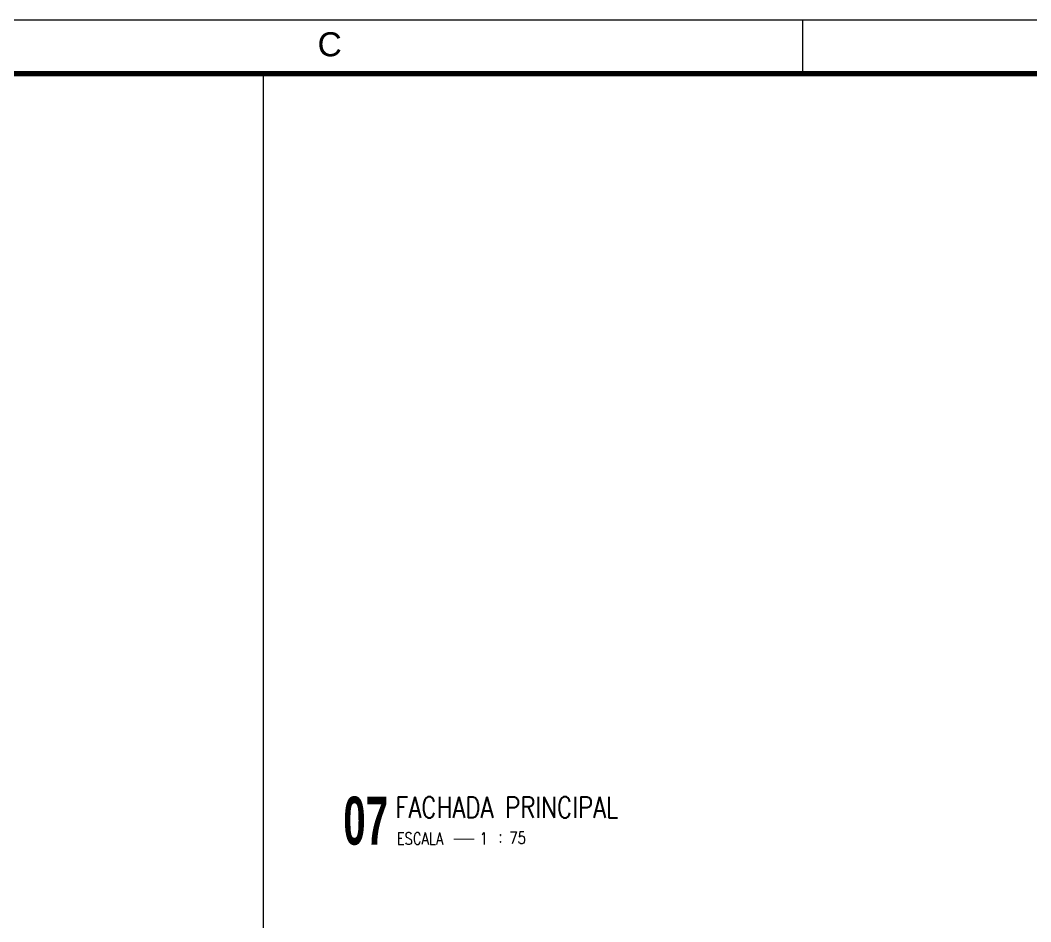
# Model space of a CAD drawing. Header units: millimetres. Extents: x 3212 to 6878, y 1640 to 3386.
# Drawn here: x 3311.69 to 3325.87, y 1672.11 to 1684.76 of the extents above; entities that cross this region are included whole.
import ezdxf
from ezdxf.enums import TextEntityAlignment as Align

# ---------------------------------------------------------------- set-up
doc = ezdxf.new("R2010")
doc.units = ezdxf.units.MM
doc.header["$LTSCALE"] = 0.8
for name, color, linetype in [('E-TXT-G', 3, 'Continuous'), ('E-TXT-Y', 2, 'Continuous'), ('P2', 1, 'Continuous')]:
    doc.layers.add(name, color=color, linetype=linetype)
doc.layers.add('E-TXT-W', color=7, linetype='Continuous', lineweight=20)
doc.styles.add('ARIAL', font='arial.ttf', dxfattribs={"height": 2})
doc.styles.add('REG140', font='romans.shx', dxfattribs={"width": 0.8, "height": 0.35})
doc.styles.add('REG80', font='romans.shx', dxfattribs={"width": 0.8, "height": 0.1})
doc.styles.add('SANSSERIF2', font='sanssb__.ttf', dxfattribs={"width": 0.8})

# ---------------------------------------------------------------- blocks, each defined once
blk = doc.blocks.new('PRANCHA')
at = {"color": 1}
blk.add_line((48.1, 58.4), (48.1, 59.4), dxfattribs=at)
blk.add_lwpolyline([(0, 0), (84.1, 0), (84.1, 59.4), (0, 59.4)], close=True, dxfattribs=at)
at = {"color": 4, "const_width": 0.1}
blk.add_lwpolyline([(2.5, 58.4), (83.1, 58.4), (83.1, 1), (2.5, 1)], close=True, dxfattribs=at)
at = {"color": 50, "linetype": 'Continuous', "style": 'ARIAL'}
blk.add_text('C', height=0.45, dxfattribs=at).set_placement((39.25, 58.95), align=Align.MIDDLE)
blk = doc.blocks.new('IND_DES')
at = {"layer": 'E-TXT-W'}
blk.add_line((0.0269, -0.2428), (0.1984, -0.2428), dxfattribs=at)
at = {"layer": 'E-TXT-G', "style": 'REG80', "width": 0.8}
for s, p in [('ESCALA', (-0.4463, -0.2864)), ('1', (0.2426, -0.2864)), (':', (0.3988, -0.2706))]:
    blk.add_text(s, height=0.1, dxfattribs=at).set_placement(p)
blk.add_attdef('ESCALA', (0.4897, -0.2812), '', height=0.1, dxfattribs=at)
at = {"layer": 'E-TXT-W', "style": 'SANSSERIF2', "width": 0.6}
blk.add_attdef('00', text='', height=0.4, dxfattribs=at).set_placement((-0.7083, -0.2881), align=Align.CENTER)
at = {"layer": 'E-TXT-Y', "style": 'REG140', "width": 0.8}
for tag, p in [('PROJETO', (-0.4563, 0.1829)), ('DESENHO', (-0.4582, -0.0658))]:
    blk.add_attdef(tag, p, '', height=0.175, dxfattribs=at)

msp = doc.modelspace()

# ---------------------------------------------------------------- linework, layer by layer
at = {"layer": 'P2'}
msp.add_line((3315.097, 1684.01), (3315.097, 1652.618), dxfattribs=at)

# ---------------------------------------------------------------- block references
at = {"xscale": 0.75, "yscale": 0.75, "zscale": 0.75}
msp.add_blockref('PRANCHA', (3286.595, 1640.21), dxfattribs=at)
ref = msp.add_blockref('IND_DES', (3317.727, 1673.677), dxfattribs=dict(xscale=1.687496000000465, yscale=1.687496000000465, zscale=1.687496000000465))
ref.add_attrib('00', '07', dxfattribs={"layer": 'E-TXT-W', "height": 0.675, "style": 'SANSSERIF2', "width": 0.6}).set_placement((3316.538, 1673.191), align=Align.CENTER)
ref.add_attrib('DESENHO', 'FACHADA PRINCIPAL', (3316.954, 1673.566), dxfattribs={"layer": 'E-TXT-Y', "height": 0.29531, "style": 'REG140', "width": 0.8})
ref.add_attrib('ESCALA', '75', (3318.554, 1673.203), dxfattribs={"layer": 'E-TXT-G', "height": 0.1688, "style": 'REG80', "width": 0.8})

doc.saveas('drawing.dxf')
